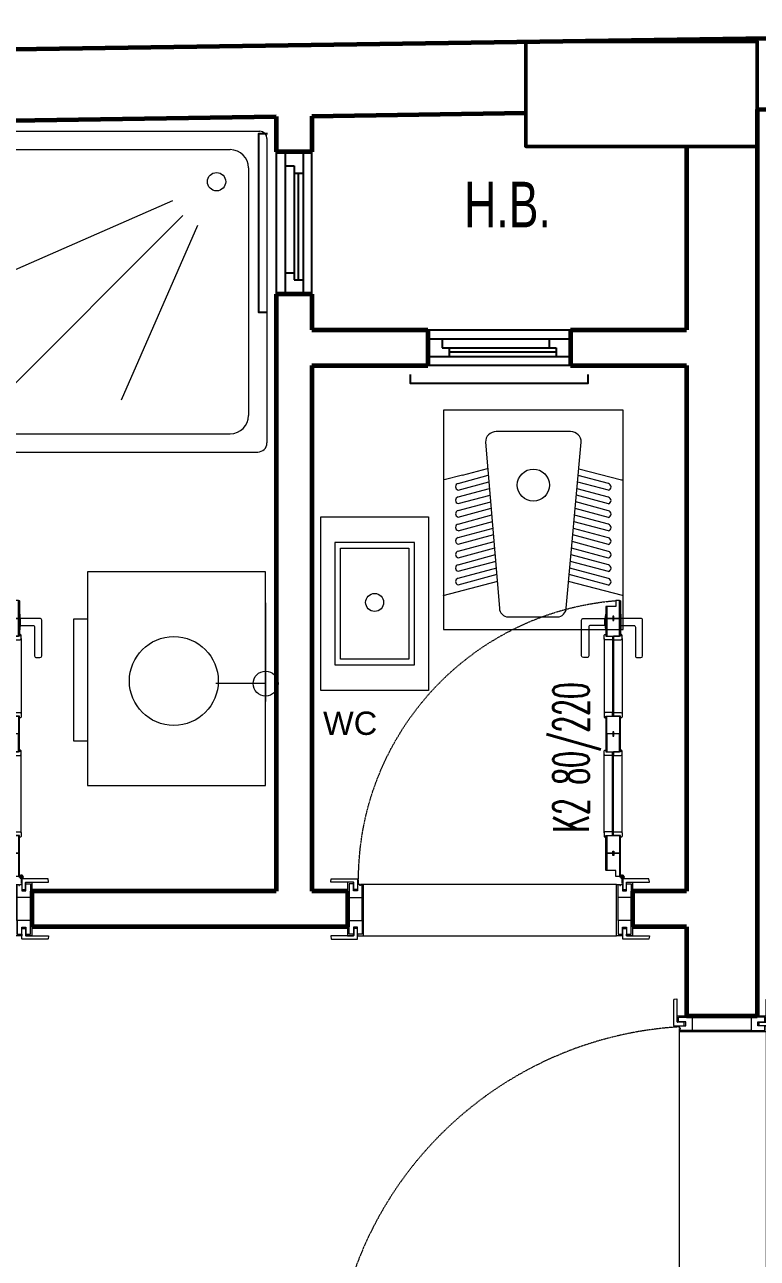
# Model space of a CAD drawing. Header units: millimetres. Extents: x 34 to 2015, y 36 to 1068.
# Drawn here: x 561.9 to 767.6, y 708.2 to 1054.3 of the extents above; entities that cross this region are included whole.
import ezdxf
from ezdxf.enums import TextEntityAlignment as Align

# ---------------------------------------------------------------- set-up
doc = ezdxf.new("R2010")
doc.units = ezdxf.units.MM
doc.linetypes.add('HIDDEN', pattern=[0.375, 0.25, -0.125])
for name, color, linetype, lineweight in [('DUVAR', 7, 'Continuous', 60), ('KOLON50', 81, 'Continuous', 50), ('KOLON_50', 3, 'Continuous', 50), ('KP', 1, 'Continuous', 20), ('MERD_30', 31, 'Continuous', 25), ('OLCU', 254, 'Continuous', 25), ('PENCERE', 7, 'Continuous', 25), ('S-KOLON', 1, 'Continuous', 40), ('S-TEFRİŞ2', 251, 'Continuous', 0), ('TOTAL', 253, 'Continuous', 35), ('WIN', 251, 'Continuous', 20), ('YAZI', 254, 'Continuous', 35)]:
    doc.layers.add(name, color=color, linetype=linetype, lineweight=lineweight)
doc.layers.add('MERDIVEN', color=1, linetype='Continuous')
doc.layers.add('YKP', color=7, linetype='Continuous')
doc.styles.add('ANAR4', font='Arial')
doc.styles.add('SIMPLEX', font='Simplex')
doc.styles.add('Swiss_Light', font='Arial')

# ---------------------------------------------------------------- blocks, each defined once
blk = doc.blocks.new('a0')
at = {"layer": 'S-TEFRİŞ2', "flags": 128}
for points in [[(645.050632, 916.268999), (675.250632, 916.268998), (675.250631, 867.54639), (645.050631, 867.54639)], [(648.950631, 874.74639), (671.350631, 874.74639), (671.350632, 909.068998), (648.950632, 909.068999)], [(650.550632, 907.468999), (669.750632, 907.468998), (669.750631, 876.34639), (650.550631, 876.34639)]]:
    blk.add_lwpolyline(points, close=True, dxfattribs=at)
at = {"layer": 'S-TEFRİŞ2'}
blk.add_circle((660.150631, 892.215286), 2.528098, dxfattribs=at)
blk = doc.blocks.new('b2')
at = {"layer": 'PENCERE', "color": 5}
for p, q in [((632.550631, 1018.705855), (632.550631, 978.705855)), ((642.550631, 978.705855), (642.550631, 1018.705855))]:
    blk.add_line(p, q, dxfattribs=at)
at = {"layer": 'PENCERE'}
for p, q in [((635.050631, 1018.705855), (635.050631, 1014.705855)), ((640.050631, 1018.705855), (640.050631, 1012.705855)), ((635.050631, 1014.705855), (635.050631, 984.705855)), ((635.050631, 1014.705855), (637.550631, 1014.705855)), ((637.550631, 1014.705855), (637.550631, 1012.705855)), ((637.550631, 1012.705855), (637.550631, 984.705855)), ((638.800631, 982.705855), (638.800631, 1012.705855)), ((640.050631, 1012.705855), (640.050631, 978.705855)), ((635.050631, 984.705855), (635.050631, 978.705855)), ((635.050631, 984.705855), (637.550631, 984.705855)), ((637.550631, 984.705855), (637.550631, 982.705855)), ((637.550631, 982.705855), (640.050631, 982.705855))]:
    blk.add_line(p, q, dxfattribs=at)
blk = doc.blocks.new('b3')
at = {"layer": 'MERD_30', "ltscale": 0.5, "flags": 128}
blk.add_lwpolyline([(670.092097, 956.205855), (670.092097, 953.705855), (720.092097, 953.705855), (720.092097, 956.205855)], dxfattribs=at)
at = {"layer": 'PENCERE', "color": 5}
for p, q in [((675.092097, 968.705855), (715.092097, 968.705855)), ((715.092097, 958.705855), (675.092097, 958.705855))]:
    blk.add_line(p, q, dxfattribs=at)
at = {"layer": 'PENCERE'}
for p, q in [((675.092097, 966.205855), (679.092097, 966.205855)), ((679.092097, 966.205855), (709.092097, 966.205855)), ((679.092097, 966.205855), (679.092097, 963.705855)), ((709.092097, 966.205855), (715.092097, 966.205855)), ((709.092097, 966.205855), (709.092097, 963.705855)), ((679.092097, 963.705855), (681.092097, 963.705855)), ((681.092097, 963.705855), (709.092097, 963.705855)), ((681.092097, 963.705855), (681.092097, 961.205855)), ((711.092097, 962.455855), (681.092097, 962.455855)), ((709.092097, 963.705855), (711.092097, 963.705855)), ((711.092097, 963.705855), (711.092097, 961.205855)), ((675.092097, 961.205855), (681.092097, 961.205855)), ((681.092097, 961.205855), (715.092097, 961.205855))]:
    blk.add_line(p, q, dxfattribs=at)
blk = doc.blocks.new('_Origin')
at = {"layer": 'S-KOLON', "color": 0, "lineweight": -2}
blk.add_line((0, 0), (-1, 0), dxfattribs=at)
blk.add_circle((0, 0), 0.5, dxfattribs=at)
blk = doc.blocks.new('A$C5AF141BB')
at = {"layer": 'S-TEFRİŞ2'}
for p, q in [((59.999946, 53.814211), (-0.000054, 53.814211)), ((-0.000054, 53.814211), (-0.000054, 3.814212)), ((8.73977, 53.814211), (36.3794, 53.814211)), ((8.73977, 53.814211), (36.3794, 53.814211)), ((59.999946, 3.814212), (59.999946, 53.814211)), ((31.3794, 46.814211), (31.3794, 39.814211)), ((-0.000054, 3.814212), (59.999946, 3.814212)), ((13.217082, 3.814212), (47.538873, 3.814212)), ((13.217082, -0.000016), (13.217082, 3.814212)), ((47.538873, 3.814212), (47.538873, -0.000016)), ((47.538873, -0.000016), (13.217082, -0.000016))]:
    blk.add_line(p, q, dxfattribs=at)
at = {"layer": 'S-TEFRİŞ2', "xscale": 7, "yscale": 7, "zscale": 7, "rotation": 90}
blk.add_blockref('_Origin', (31.3794, 53.814211), dxfattribs=at)
blk.add_blockref('_Origin', (31.3794, 53.814211), dxfattribs=at)
blk = doc.blocks.new('wa', base_point=(575.7364, 840.8204))
at = {"layer": 'WIN'}
blk.add_circle((603.788294, 870.19046), 12.468915, dxfattribs=at)
at = {"layer": 'MERDIVEN', "ltscale": 20, "rotation": 270}
blk.add_blockref('A$C5AF141BB', (575.73642, 900.820376), dxfattribs=at)
blk = doc.blocks.new('A$C511C1DC0')
at = {"layer": 'KP', "color": 8, "linetype": 'HIDDEN', "ltscale": 0.5}
blk.add_arc((3.014739, 16.640885), 78.653251, 359.081436, 85.303306, dxfattribs=at)
at = {"layer": 'WIN', "ltscale": 20}
for p, q in [((7.913545, 88.049973), (7.913545, 90.049973)), ((8.060402, 87.299973), (8.060402, 90.799973)), ((12.34949, 87.299973), (12.34949, 90.799973)), ((12.496346, 88.049973), (12.496346, 90.049973)), ((7.704946, 84.349973), (7.704946, 63.299973)), ((10.054946, 85.049973), (10.054946, 62.599973)), ((10.354946, 85.049973), (10.354946, 62.599973)), ((12.704946, 84.349973), (12.704946, 63.299973)), ((8.134946, 53.099973), (8.134946, 62.099973)), ((12.274946, 62.099973), (12.274946, 53.099973)), ((10.054946, 29.149973), (10.054946, 52.599973)), ((10.354946, 29.149973), (10.354946, 52.599973)), ((7.704946, 29.849973), (7.704946, 51.899973)), ((12.704946, 29.849973), (12.704946, 51.899973)), ((8.281781, 17.499973), (6.952164, 17.499973)), ((7.634946, 15.666234), (7.634946, 18.177128)), ((9.234946, 15.379973), (80.234946, 15.379973)), ((80.234946, 0.999973), (9.234946, 0.999973))]:
    blk.add_line(p, q, dxfattribs=at)
at = {"layer": 'WIN', "ltscale": 20, "flags": 128}
for points in [[(8.454946, 95.049973), (8.334946, 95.049973, 0.414214), (8.134946, 94.849973), (8.134946, 85.049973), (8.454946, 85.049973)], [(11.954946, 93.399973), (12.074946, 93.399973, -0.414214), (12.274946, 93.199973), (12.274946, 85.049973), (11.954946, 85.049973)], [(10.054946, 85.049973), (10.054946, 84.049973), (8.004946, 84.049973, -0.414214), (7.704946, 84.349973), (7.704946, 85.249973, -0.414214), (8.004946, 85.549973), (8.134946, 85.549973), (8.134946, 85.049973)], [(10.354946, 85.049973), (10.354946, 84.049973), (12.404946, 84.049973, 0.414214), (12.704946, 84.349973), (12.704946, 85.249973, 0.414214), (12.404946, 85.549973), (12.274946, 85.549973), (12.274946, 85.049973)], [(10.054946, 62.599973), (10.054946, 63.599973), (8.004946, 63.599973, 0.414214), (7.704946, 63.299973), (7.704946, 62.399973, 0.414214), (8.004946, 62.099973), (8.134946, 62.099973), (8.134946, 62.599973)], [(10.354946, 62.599973), (10.354946, 63.599973), (12.404946, 63.599973, -0.414214), (12.704946, 63.299973), (12.704946, 62.399973, -0.414214), (12.404946, 62.099973), (12.274946, 62.099973), (12.274946, 62.599973)], [(10.054946, 52.599973), (10.054946, 51.599973), (8.004946, 51.599973, -0.414214), (7.704946, 51.899973), (7.704946, 52.799973, -0.414214), (8.004946, 53.099973), (8.134946, 53.099973), (8.134946, 52.599973)], [(10.354946, 52.599973), (10.354946, 51.599973), (12.404946, 51.599973, 0.414214), (12.704946, 51.899973), (12.704946, 52.799973, 0.414214), (12.404946, 53.099973), (12.274946, 53.099973), (12.274946, 52.599973)], [(10.054946, 29.149973), (10.054946, 30.149973), (8.004946, 30.149973, 0.414214), (7.704946, 29.849973), (7.704946, 28.949973, 0.414214), (8.004946, 28.649973), (8.134946, 28.649973), (8.134946, 29.149973)], [(8.454946, 17.649973), (8.334946, 17.649973, -0.414214), (8.134946, 17.849973), (8.134946, 29.149973), (8.454946, 29.149973)], [(10.354946, 29.149973), (10.354946, 30.149973), (12.404946, 30.149973, -0.414214), (12.704946, 29.849973), (12.704946, 28.949973, -0.414214), (12.404946, 28.649973), (12.274946, 28.649973), (12.274946, 29.149973)], [(11.954946, 19.299973), (12.074946, 19.299973, 0.414214), (12.274946, 19.499973), (12.274946, 29.149973), (11.954946, 29.149973)]]:
    blk.add_lwpolyline(points, format="xyb", close=True, dxfattribs=at)
for points in [[(8.454946, 95.049973), (9.454946, 95.049973), (9.454946, 93.399973), (11.954946, 93.399973), (11.954946, 90.049973), (8.454946, 90.049973), (8.454946, 95.049973), (9.454946, 95.049973)], [(7.913545, 90.049973), (8.060402, 90.349973)], [(12.496346, 90.049973), (12.34949, 90.349973)], [(7.913545, 88.049973), (8.060402, 87.749973)], [(12.496346, 88.049973), (12.34949, 87.749973)], [(8.454946, 17.649973), (9.454946, 17.649973), (9.454946, 19.299973), (11.954946, 19.299973), (11.954946, 24.149973), (8.454946, 24.149973), (8.454946, 17.649973), (9.454946, 17.649973)], [(6.434946, 15.599973), (6.434946, 15.999973), (4.734946, 15.999973), (4.734946, 0.999973), (6.434946, 0.999973), (6.434946, 1.399973)], [(6.434946, 15.599973), (5.134946, 15.599973), (5.134946, 11.749973), (8.834946, 11.749973), (8.834946, 15.379973), (8.334946, 15.379973), (8.334946, 15.079973), (8.134946, 15.079973), (8.134946, 15.379973), (7.534946, 15.379973), (7.534946, 13.599973), (6.434946, 13.599973), (6.434946, 15.599973)], [(7.534946, 1.399973), (7.534946, 0.999973), (9.234946, 0.999973), (9.234946, 15.379973), (8.834946, 15.379973)], [(81.934946, 1.399973), (81.934946, 0.999973), (80.234946, 0.999973), (80.234946, 15.379973), (80.634946, 15.379973)], [(83.034946, 15.599973), (84.334946, 15.599973), (84.334946, 11.749973), (80.634946, 11.749973), (80.634946, 15.379973), (81.134946, 15.379973), (81.134946, 15.079973), (81.334946, 15.079973), (81.334946, 15.379973), (81.934946, 15.379973), (81.934946, 13.599973), (83.034946, 13.599973), (83.034946, 15.599973)], [(83.034946, 15.599973), (83.034946, 15.999973), (84.734946, 15.999973), (84.734946, 0.999973), (83.034946, 0.999973), (83.034946, 1.399973)], [(5.134946, 12.749973), (5.134946, 5.249973), (8.834946, 5.249973), (8.834946, 12.749973)], [(84.334946, 12.749973), (84.334946, 5.249973), (80.634946, 5.249973), (80.634946, 12.749973)], [(6.434946, 1.399973), (5.134946, 1.399973), (5.134946, 5.249973), (8.834946, 5.249973), (8.834946, 1.399973), (8.334946, 1.399973), (8.134946, 1.399973), (7.534946, 1.399973), (7.534946, 3.399973), (6.434946, 3.399973), (6.434946, 1.399973)], [(83.034946, 1.399973), (84.334946, 1.399973), (84.334946, 5.249973), (80.634946, 5.249973), (80.634946, 1.399973), (81.134946, 1.399973), (81.334946, 1.399973), (81.934946, 1.399973), (81.934946, 3.399973), (83.034946, 3.399973), (83.034946, 1.399973)]]:
    blk.add_lwpolyline(points, dxfattribs=at)
for points in [[(7.913545, 88.049973), (4.434946, 88.049973, 0.414214), (3.934946, 87.549973), (3.934946, 79.549973, -0.414214), (3.434946, 79.049973), (2.444946, 79.049973, -0.410092), (1.934946, 79.549973), (1.934946, 89.549973, -0.414214), (2.434946, 90.049973), (7.913545, 90.049973)], [(8.134946, 91.249973), (8.110402, 91.249973, 0.414214), (8.060402, 91.199973), (8.060402, 86.899973, 0.414214), (8.110402, 86.849973), (8.134946, 86.849973)], [(12.274946, 91.249973), (12.29949, 91.249973, -0.414214), (12.34949, 91.199973), (12.34949, 86.899973, -0.414214), (12.29949, 86.849973), (12.274946, 86.849973)], [(12.496346, 88.049973), (16.534946, 88.049973, -0.414214), (17.034946, 87.549973), (17.034946, 79.549973, 0.414214), (17.534946, 79.049973), (18.524946, 79.049973, 0.410092), (19.034946, 79.549973), (19.034946, 89.549973, 0.414214), (18.534946, 90.049973), (12.496346, 90.049973)], [(7.484946, 15.999973), (7.484946, 14.099973, -0.414214), (7.384946, 13.999973), (6.584946, 13.999973, -0.414214), (6.484946, 14.099973), (6.484946, 15.899973, 0.414214), (6.384946, 15.999973), (0.099164, 15.999973, -0.453592), (0.000041, 16.113189), (0.173375, 16.913189, -0.375902), (0.272497, 16.999973), (7.384946, 16.999973, -0.414214), (7.484946, 16.899973), (7.484946, 15.999973)], [(81.984946, 15.999973), (81.984946, 14.099973, 0.414214), (82.084946, 13.999973), (82.884946, 13.999973, 0.414214), (82.984946, 14.099973), (82.984946, 15.899973, -0.414214), (83.084946, 15.999973), (89.370728, 15.999973, 0.453592), (89.46985, 16.113189), (89.296517, 16.913189, 0.375902), (89.197394, 16.999973), (82.084946, 16.999973, 0.414214), (81.984946, 16.899973), (81.984946, 15.999973)], [(7.484946, 0.999973), (7.484946, 2.899973, 0.414214), (7.384946, 2.999973), (6.584946, 2.999973, 0.414214), (6.484946, 2.899973), (6.484946, 1.099973, -0.414214), (6.384946, 0.999973), (0.099164, 0.999973, 0.453592), (0.000041, 0.886756), (0.173375, 0.086756, 0.375902), (0.272497, -0.000027), (7.384946, -0.000027, 0.414214), (7.484946, 0.099973), (7.484946, 0.999973)], [(81.984946, 0.999973), (81.984946, 2.899973, -0.414214), (82.084946, 2.999973), (82.884946, 2.999973, -0.414214), (82.984946, 2.899973), (82.984946, 1.099973, 0.414214), (83.084946, 0.999973), (89.370728, 0.999973, -0.453592), (89.46985, 0.886756), (89.296517, 0.086756, -0.375902), (89.197394, -0.000027), (82.084946, -0.000027, -0.414214), (81.984946, 0.099973), (81.984946, 0.999973)]]:
    blk.add_lwpolyline(points, format="xyb", dxfattribs=at)
for points in [[(8.454946, 85.049973), (8.454946, 90.049973), (11.954946, 90.049973), (11.954946, 85.049973)], [(10.325719, 90.68373), (10.325719, 89.443586), (10.025227, 89.443586), (10.025227, 90.68373)], [(8.454946, 62.599973), (8.454946, 57.599973), (11.954946, 57.599973), (11.954946, 62.599973)], [(8.454946, 52.599973), (8.454946, 57.599973), (11.954946, 57.599973), (11.954946, 52.599973)], [(10.325719, 58.23373), (10.325719, 56.993586), (10.025227, 56.993586), (10.025227, 58.23373)], [(8.454946, 29.149973), (8.454946, 24.149973), (11.954946, 24.149973), (11.954946, 29.149973)], [(10.325719, 23.516215), (10.325719, 24.756359), (10.025227, 24.756359), (10.025227, 23.516215)]]:
    blk.add_lwpolyline(points, close=True, dxfattribs=at)
at = {"layer": 'WIN', "ltscale": 20}
for radius in [0.5, 0.42]:
    blk.add_circle((7.634946, 17.499973), radius, dxfattribs=at)
blk = doc.blocks.new('3fe')
at = {"layer": 'S-TEFRİŞ2'}
for p, q in [((511157.558761, -265874.208358), (511096.058761, -265874.208358)), ((511115.549325, -265874.746778), (511115.613049, -265874.508957)), ((511148.085725, -265874.467549), (511144.120733, -265889.55046)), ((511112.532941, -265886.690066), (511115.551429, -265874.747461)), ((511116.666038, -265878.354212), (511114.387456, -265886.857999)), ((511118.530573, -265878.354212), (511116.208369, -265887.020795)), ((511120.466038, -265878.354212), (511118.09636, -265887.197973)), ((511122.330573, -265878.354212), (511119.917273, -265887.360768)), ((511124.266038, -265878.354212), (511121.806273, -265887.534181)), ((511126.130573, -265878.354212), (511123.627187, -265887.696977)), ((511128.066038, -265878.354212), (511125.515178, -265887.874155)), ((511129.930573, -265878.354212), (511127.336091, -265888.03695)), ((511131.866038, -265878.354212), (511129.227219, -265888.202419)), ((511133.730573, -265878.354212), (511131.044995, -265888.376924)), ((511135.666038, -265878.354212), (511132.937133, -265888.538627)), ((511137.530573, -265878.354212), (511134.754909, -265888.713132)), ((511139.466038, -265878.354212), (511136.6429, -265888.89031)), ((511141.330573, -265878.354212), (511138.463813, -265889.053106)), ((511143.266038, -265878.354212), (511140.355218, -265889.217541)), ((511145.130573, -265878.354212), (511142.173967, -265889.388417)), ((511114.257334, -265919.349047), (511112.367383, -265912.295654)), ((511116.597776, -265920.607608), (511114.319193, -265912.103821)), ((511118.462311, -265920.607608), (511116.140107, -265911.941026)), ((511120.397776, -265920.607608), (511118.028098, -265911.763848)), ((511122.262311, -265920.607608), (511119.849011, -265911.601052)), ((511124.197776, -265920.607608), (511121.738011, -265911.427639)), ((511126.062311, -265920.607608), (511123.558924, -265911.264844)), ((511127.997776, -265920.607608), (511125.446915, -265911.087666)), ((511129.862311, -265920.607608), (511127.267829, -265910.92487)), ((511131.797776, -265920.607608), (511129.158957, -265910.759401)), ((511133.662311, -265920.607608), (511130.976733, -265910.584897)), ((511135.597776, -265920.607608), (511132.86887, -265910.423193)), ((511137.462311, -265920.607608), (511134.686646, -265910.248688)), ((511139.397776, -265920.607608), (511136.574637, -265910.07151)), ((511141.262311, -265920.607608), (511138.395551, -265909.908715)), ((511143.197776, -265920.607608), (511140.286956, -265909.744279)), ((511145.062311, -265920.607608), (511142.105704, -265909.573404)), ((511148.085725, -265924.747276), (511144.05015, -265909.397619)), ((511114.257334, -265919.349047), (511115.551429, -265924.467364)), ((511115.549325, -265924.468047), (511115.613049, -265924.705868))]:
    blk.add_line(p, q, dxfattribs=at)
at = {"layer": 'S-TEFRİŞ2', "flags": 128}
blk.add_lwpolyline([(511096.058761, -265874.20608), (511096.058761, -265924.707834), (511157.558761, -265924.707834), (511157.558761, -265874.207834)], dxfattribs=at)
blk.add_lwpolyline([(511102.058761, -265889.022419), (511102.058761, -265909.893248, 0.412123), (511105.039559, -265912.904156), (511151.556679, -265908.992766, 0.40125), (511154.058761, -265906.474948), (511154.058761, -265892.741631, 0.40125), (511151.556679, -265890.223813), (511105.039559, -265886.011512, 0.412123)], format="xyb", close=True, dxfattribs=at)
at = {"layer": 'S-TEFRİŞ2'}
blk.add_circle((511117.058761, -265899.457834), 4.5, dxfattribs=at)
for centre, start, end in [((511117.591264, -265878.628913), 15.22058, 163.763564), ((511121.391264, -265878.628913), 15.22058, 163.763564), ((511125.191264, -265878.628913), 15.22058, 163.763564), ((511128.991264, -265878.628913), 15.22058, 163.763564), ((511132.791264, -265878.628913), 15.22058, 163.763564), ((511136.591264, -265878.628913), 15.22058, 163.763564), ((511140.391264, -265878.628913), 15.22058, 163.763564), ((511144.191264, -265878.628913), 15.22058, 163.763564), ((511117.523002, -265920.332907), 196.236436, 344.77942), ((511121.323002, -265920.332907), 196.236436, 344.77942), ((511125.123002, -265920.332907), 196.236436, 344.77942), ((511128.923002, -265920.332907), 196.236436, 344.77942), ((511132.723002, -265920.332907), 196.236436, 344.77942), ((511136.523002, -265920.332907), 196.236436, 344.77942), ((511140.323002, -265920.332907), 196.236436, 344.77942), ((511144.123002, -265920.332907), 196.236436, 344.77942)]:
    blk.add_arc(centre, 0.964555, start, end, dxfattribs=at)
blk = doc.blocks.new('A$C3D6C2CD6')
at = {"layer": 'S-TEFRİŞ2'}
for p, q in [((0.000062, 2.000019), (0.000062, 87.428591)), ((87.428633, 90.000019), (2.57149, 90.000019)), ((90.000062, 2.571448), (90.000062, 87.428591)), ((79.714347, 84.857162), (10.285776, 84.857162)), ((5.142919, 10.285733), (5.142919, 79.714305)), ((84.857205, 10.285733), (84.857205, 79.714305)), ((19.516589, 26.457537), (40.900916, 75.463286)), ((23.643635, 23.643592), (75.463329, 75.463286)), ((26.45758, 19.516546), (75.463329, 40.900873)), ((79.714347, 5.142876), (10.285776, 5.142876)), ((87.428633, 0.000019), (2.000062, 0.000019))]:
    blk.add_line(p, q, dxfattribs=at)
blk.add_circle((14.142919, 14.142876), 2.571429, dxfattribs=at)
for centre, radius, start, end in [((2.57149, 87.428591), 2.571429, 90, 180), ((87.428633, 87.428591), 2.571429, 0, 90), ((10.285776, 79.714305), 5.142857, 90, 180), ((79.714347, 79.714305), 5.142857, 0, 90), ((10.285776, 10.285733), 5.142857, 180, 270), ((79.714347, 10.285733), 5.142857, 270, 0), ((2.000062, 2.000019), 2, 180, 270), ((87.428633, 2.571448), 2.571429, 270, 0)]:
    blk.add_arc(centre, radius, start, end, dxfattribs=at)
blk = doc.blocks.new('GHGMCH_M')
at = {"layer": 'KP', "color": 8, "linetype": 'HIDDEN', "ltscale": 0.5}
blk.add_arc((-51539.43788, -311181.817824), 103.50644, 93.466192, 173.835899, dxfattribs=at)
at = {"layer": 'WIN', "ltscale": 20}
for p, q in [((-51547.315835, -311070.961223), (-51547.315835, -311078.073672)), ((-51546.429051, -311070.688767), (-51547.229051, -311070.862101)), ((-51546.315835, -311077.073672), (-51546.315835, -311070.78789)), ((-51521.315835, -311077.073672), (-51521.315835, -311070.78789)), ((-51521.202619, -311070.688767), (-51520.402619, -311070.862101)), ((-51520.315835, -311070.961223), (-51520.315835, -311078.073672)), ((-51546.315835, -311077.123672), (-51546.315835, -311075.423672)), ((-51546.315835, -311075.423672), (-51521.315835, -311075.423672)), ((-51545.915835, -311077.123672), (-51545.915835, -311075.823672)), ((-51545.915835, -311075.823672), (-51542.065835, -311075.823672)), ((-51543.065835, -311075.823672), (-51525.565835, -311075.823672)), ((-51542.065835, -311075.823672), (-51542.065835, -311079.523672)), ((-51521.715835, -311075.823672), (-51525.565835, -311075.823672)), ((-51525.565835, -311075.823672), (-51525.565835, -311079.523672)), ((-51525.565835, -311075.823672), (-51525.565835, -311079.523672)), ((-51521.715835, -311077.123672), (-51521.715835, -311075.823672)), ((-51521.315835, -311075.423672), (-51521.315835, -311077.123672)), ((-51547.215835, -311078.173672), (-51546.315835, -311078.173672)), ((-51545.915835, -311077.123672), (-51546.315835, -311077.123672)), ((-51546.315835, -311078.173672), (-51544.415835, -311078.173672)), ((-51544.415835, -311077.173672), (-51546.215835, -311077.173672)), ((-51543.915835, -311077.123672), (-51545.915835, -311077.123672)), ((-51545.695835, -311078.823672), (-51545.695835, -311078.223672)), ((-51545.695835, -311078.223672), (-51543.915835, -311078.223672)), ((-51545.395835, -311078.823672), (-51545.695835, -311078.823672)), ((-51545.695835, -311079.523672), (-51545.695835, -311079.023672)), ((-51545.695835, -311079.023672), (-51545.395835, -311079.023672)), ((-51542.065835, -311079.523672), (-51545.695835, -311079.523672)), ((-51545.695835, -311079.923672), (-51545.695835, -311079.523672)), ((-51545.395835, -311079.023672), (-51545.395835, -311078.823672)), ((-51544.315835, -311078.073672), (-51544.315835, -311077.273672)), ((-51543.915835, -311078.223672), (-51543.915835, -311077.123672)), ((-51525.565835, -311079.523672), (-51543.065835, -311079.523672)), ((-51525.565835, -311079.523672), (-51521.715835, -311079.523672)), ((-51523.715835, -311078.223672), (-51523.715835, -311077.123672)), ((-51523.715835, -311077.123672), (-51521.715835, -311077.123672)), ((-51521.715835, -311078.223672), (-51523.715835, -311078.223672)), ((-51523.315835, -311078.073672), (-51523.315835, -311077.273672)), ((-51523.215835, -311077.173672), (-51521.415835, -311077.173672)), ((-51521.315835, -311078.173672), (-51523.215835, -311078.173672)), ((-51521.315835, -311077.123672), (-51521.715835, -311077.123672)), ((-51521.715835, -311078.823672), (-51521.715835, -311078.223672)), ((-51521.715835, -311078.223672), (-51521.315835, -311078.223672)), ((-51521.715835, -311079.023672), (-51521.715835, -311078.823672)), ((-51521.715835, -311078.823672), (-51521.715835, -311078.823672)), ((-51521.715835, -311079.523672), (-51521.715835, -311079.023672)), ((-51521.715835, -311079.023672), (-51521.715835, -311079.023672)), ((-51520.415835, -311078.173672), (-51521.315835, -311078.173672)), ((-51521.315835, -311078.223672), (-51521.315835, -311079.923672)), ((-51521.315835, -311079.923672), (-51545.695835, -311079.923672)), ((-51545.695835, -311170.923672), (-51545.695835, -311079.923672)), ((-51521.315835, -311079.923672), (-51521.315835, -311170.923672)), ((-51637.365835, -311161.623672), (-51637.365835, -311167.662271)), ((-51626.865835, -311161.123672), (-51636.865835, -311161.123672)), ((-51626.365835, -311162.623672), (-51626.365835, -311161.633672)), ((-51635.365835, -311167.662271), (-51635.365835, -311163.623672)), ((-51634.865835, -311163.123672), (-51626.865835, -311163.123672)), ((-51640.715835, -311168.203672), (-51640.715835, -311168.083672)), ((-51640.715835, -311170.703672), (-51640.715835, -311168.203672)), ((-51640.715835, -311168.203672), (-51637.365835, -311168.203672)), ((-51632.365835, -311168.203672), (-51640.715835, -311168.203672)), ((-51640.515835, -311167.883672), (-51632.365835, -311167.883672)), ((-51638.565835, -311167.883672), (-51638.565835, -311167.859128)), ((-51638.515835, -311167.809128), (-51634.215835, -311167.809128)), ((-51634.615835, -311167.809128), (-51638.115835, -311167.809128)), ((-51637.365835, -311167.662271), (-51637.665835, -311167.809128)), ((-51635.365835, -311167.662271), (-51637.365835, -311167.662271)), ((-51637.365835, -311168.203672), (-51637.365835, -311171.703672)), ((-51637.365835, -311171.703672), (-51637.365835, -311168.203672)), ((-51637.365835, -311168.203672), (-51632.365835, -311168.203672)), ((-51635.365835, -311167.662271), (-51635.065835, -311167.809128)), ((-51634.165835, -311167.859128), (-51634.165835, -311167.883672)), ((-51632.865835, -311167.753672), (-51632.865835, -311167.883672)), ((-51632.865835, -311167.883672), (-51632.365835, -311167.883672)), ((-51631.665835, -311167.453672), (-51632.565835, -311167.453672)), ((-51632.365835, -311167.883672), (-51632.365835, -311168.203672)), ((-51632.365835, -311167.883672), (-51632.365835, -311169.803672)), ((-51632.365835, -311168.203672), (-51632.365835, -311171.703672)), ((-51631.665835, -311167.453672), (-51601.615835, -311167.453672)), ((-51631.365835, -311169.803672), (-51631.365835, -311167.753672)), ((-51601.915835, -311169.803672), (-51601.915835, -311167.753672)), ((-51601.615835, -311167.453672), (-51600.715835, -311167.453672)), ((-51600.415835, -311167.883672), (-51600.915835, -311167.883672)), ((-51600.915835, -311167.883672), (-51600.915835, -311169.803672)), ((-51595.915835, -311168.203672), (-51600.915835, -311168.203672)), ((-51600.915835, -311168.203672), (-51600.915835, -311171.703672)), ((-51600.415835, -311167.753672), (-51600.415835, -311167.883672)), ((-51600.415835, -311167.883672), (-51591.415835, -311167.883672)), ((-51595.915835, -311171.703672), (-51595.915835, -311168.203672)), ((-51595.915835, -311168.203672), (-51590.915835, -311168.203672)), ((-51595.915835, -311171.703672), (-51595.915835, -311168.203672)), ((-51591.415835, -311167.753672), (-51591.415835, -311167.883672)), ((-51591.415835, -311167.883672), (-51590.915835, -311167.883672)), ((-51590.215835, -311167.453672), (-51591.115835, -311167.453672)), ((-51590.915835, -311167.883672), (-51590.915835, -311169.803672)), ((-51590.915835, -311168.203672), (-51590.915835, -311171.703672)), ((-51560.165835, -311167.453672), (-51590.215835, -311167.453672)), ((-51589.915835, -311169.803672), (-51589.915835, -311167.753672)), ((-51560.465835, -311169.803672), (-51560.465835, -311167.753672)), ((-51560.165835, -311167.453672), (-51559.265835, -311167.453672)), ((-51549.815835, -311167.883672), (-51559.465835, -311167.883672)), ((-51559.465835, -311167.883672), (-51559.465835, -311168.203672)), ((-51558.965835, -311167.883672), (-51559.465835, -311167.883672)), ((-51559.465835, -311167.883672), (-51559.465835, -311169.803672)), ((-51559.465835, -311168.203672), (-51549.615835, -311168.203672)), ((-51554.465835, -311168.203672), (-51559.465835, -311168.203672)), ((-51559.465835, -311168.203672), (-51559.465835, -311171.703672)), ((-51558.965835, -311167.753672), (-51558.965835, -311167.883672)), ((-51549.615835, -311168.203672), (-51554.465835, -311168.203672)), ((-51554.465835, -311168.203672), (-51554.465835, -311171.703672)), ((-51554.465835, -311171.703672), (-51554.465835, -311168.203672)), ((-51549.615835, -311168.203672), (-51549.615835, -311168.083672)), ((-51549.615835, -311170.703672), (-51549.615835, -311168.203672)), ((-51642.365835, -311171.703672), (-51642.365835, -311170.703672)), ((-51642.365835, -311170.703672), (-51640.715835, -311170.703672)), ((-51642.365835, -311171.703672), (-51642.365835, -311170.703672)), ((-51642.365835, -311171.703672), (-51642.365835, -311171.823672)), ((-51632.365835, -311171.703672), (-51642.365835, -311171.703672)), ((-51637.365835, -311171.703672), (-51642.365835, -311171.703672)), ((-51642.165835, -311172.023672), (-51632.365835, -311172.023672)), ((-51638.565835, -311172.023672), (-51638.565835, -311172.048215)), ((-51638.515835, -311172.098215), (-51634.215835, -311172.098215)), ((-51634.615835, -311172.098215), (-51638.115835, -311172.098215)), ((-51637.999592, -311169.832899), (-51636.759449, -311169.832899)), ((-51637.999592, -311170.133391), (-51637.999592, -311169.832899)), ((-51636.759449, -311170.133391), (-51637.999592, -311170.133391)), ((-51637.365835, -311172.245072), (-51637.665835, -311172.098215)), ((-51632.365835, -311171.703672), (-51637.365835, -311171.703672)), ((-51637.365835, -311177.723672), (-51637.365835, -311172.245072)), ((-51635.365835, -311172.245072), (-51637.365835, -311172.245072)), ((-51636.759449, -311169.832899), (-51636.759449, -311170.133391)), ((-51635.365835, -311172.245072), (-51635.065835, -311172.098215)), ((-51635.365835, -311172.245072), (-51635.365835, -311175.723672)), ((-51634.165835, -311172.048215), (-51634.165835, -311172.023672)), ((-51632.865835, -311172.153672), (-51632.865835, -311172.023672)), ((-51632.865835, -311172.023672), (-51632.365835, -311172.023672)), ((-51631.665835, -311172.453672), (-51632.565835, -311172.453672)), ((-51632.365835, -311169.803672), (-51631.365835, -311169.803672)), ((-51632.365835, -311169.803672), (-51600.915835, -311169.803672)), ((-51632.365835, -311170.103672), (-51631.365835, -311170.103672)), ((-51632.365835, -311172.023672), (-51632.365835, -311170.103672)), ((-51632.365835, -311170.103672), (-51600.915835, -311170.103672)), ((-51632.365835, -311172.023672), (-51632.365835, -311171.703672)), ((-51631.665835, -311172.453672), (-51601.615835, -311172.453672)), ((-51631.365835, -311170.103672), (-51631.365835, -311172.153672)), ((-51600.915835, -311169.803672), (-51601.915835, -311169.803672)), ((-51600.915835, -311170.103672), (-51601.915835, -311170.103672)), ((-51601.915835, -311170.103672), (-51601.915835, -311172.153672)), ((-51601.615835, -311172.453672), (-51600.715835, -311172.453672)), ((-51600.915835, -311172.023672), (-51600.915835, -311170.103672)), ((-51600.915835, -311171.703672), (-51595.915835, -311171.703672)), ((-51600.415835, -311172.023672), (-51600.915835, -311172.023672)), ((-51600.415835, -311172.153672), (-51600.415835, -311172.023672)), ((-51591.415835, -311172.023672), (-51600.415835, -311172.023672)), ((-51596.549592, -311169.832899), (-51595.309449, -311169.832899)), ((-51596.549592, -311170.133391), (-51596.549592, -311169.832899)), ((-51595.309449, -311170.133391), (-51596.549592, -311170.133391)), ((-51590.915835, -311171.703672), (-51595.915835, -311171.703672)), ((-51595.309449, -311169.832899), (-51595.309449, -311170.133391)), ((-51591.415835, -311172.153672), (-51591.415835, -311172.023672)), ((-51591.415835, -311172.023672), (-51590.915835, -311172.023672)), ((-51590.215835, -311172.453672), (-51591.115835, -311172.453672)), ((-51559.465835, -311169.803672), (-51590.915835, -311169.803672)), ((-51590.915835, -311169.803672), (-51589.915835, -311169.803672)), ((-51559.465835, -311170.103672), (-51590.915835, -311170.103672)), ((-51590.915835, -311170.103672), (-51589.915835, -311170.103672)), ((-51590.915835, -311172.023672), (-51590.915835, -311170.103672)), ((-51560.165835, -311172.453672), (-51590.215835, -311172.453672)), ((-51589.915835, -311170.103672), (-51589.915835, -311172.153672)), ((-51559.465835, -311169.803672), (-51560.465835, -311169.803672)), ((-51559.465835, -311170.103672), (-51560.465835, -311170.103672)), ((-51560.465835, -311170.103672), (-51560.465835, -311172.153672)), ((-51560.165835, -311172.453672), (-51559.265835, -311172.453672)), ((-51559.465835, -311172.023672), (-51559.465835, -311170.103672)), ((-51559.465835, -311172.023672), (-51559.465835, -311171.703672)), ((-51559.465835, -311171.703672), (-51547.965835, -311171.703672)), ((-51559.465835, -311171.703672), (-51554.465835, -311171.703672)), ((-51548.165835, -311172.023672), (-51559.465835, -311172.023672)), ((-51558.965835, -311172.023672), (-51559.465835, -311172.023672)), ((-51558.965835, -311172.153672), (-51558.965835, -311172.023672)), ((-51553.832078, -311169.832899), (-51555.072222, -311169.832899)), ((-51555.072222, -311169.832899), (-51555.072222, -311170.133391)), ((-51555.072222, -311170.133391), (-51553.832078, -311170.133391)), ((-51554.465835, -311171.703672), (-51547.965835, -311171.703672)), ((-51553.832078, -311170.133391), (-51553.832078, -311169.832899)), ((-51547.965835, -311170.703672), (-51549.615835, -311170.703672)), ((-51545.982097, -311172.523672), (-51548.49299, -311172.523672)), ((-51547.965835, -311171.703672), (-51547.965835, -311170.703672)), ((-51547.965835, -311171.703672), (-51547.965835, -311170.703672)), ((-51547.965835, -311171.703672), (-51547.965835, -311171.823672)), ((-51547.815835, -311171.876836), (-51547.815835, -311173.206454)), ((-51547.315835, -311179.88612), (-51547.315835, -311172.773672)), ((-51547.215835, -311172.673672), (-51546.315835, -311172.673672)), ((-51546.315835, -311172.673672), (-51544.415835, -311172.673672)), ((-51521.315835, -311170.923672), (-51545.695835, -311170.923672)), ((-51545.695835, -311170.923672), (-51545.695835, -311171.323672)), ((-51542.065835, -311171.323672), (-51545.695835, -311171.323672)), ((-51545.695835, -311171.323672), (-51545.695835, -311171.823672)), ((-51545.695835, -311171.823672), (-51545.395835, -311171.823672)), ((-51545.395835, -311172.023672), (-51545.695835, -311172.023672)), ((-51545.695835, -311172.023672), (-51545.695835, -311172.623672)), ((-51545.695835, -311172.623672), (-51543.915835, -311172.623672)), ((-51545.395835, -311171.823672), (-51545.395835, -311172.023672)), ((-51544.315835, -311172.773672), (-51544.315835, -311173.573672)), ((-51543.915835, -311172.623672), (-51543.915835, -311173.723672)), ((-51525.565835, -311171.323672), (-51543.065835, -311171.323672)), ((-51542.065835, -311175.023672), (-51542.065835, -311171.323672)), ((-51525.565835, -311175.023672), (-51525.565835, -311171.323672)), ((-51525.565835, -311171.323672), (-51521.715835, -311171.323672)), ((-51525.565835, -311175.023672), (-51525.565835, -311171.323672)), ((-51521.715835, -311172.623672), (-51523.715835, -311172.623672)), ((-51523.715835, -311172.623672), (-51523.715835, -311173.723672)), ((-51523.315835, -311172.773672), (-51523.315835, -311173.573672)), ((-51521.315835, -311172.673672), (-51523.215835, -311172.673672)), ((-51521.715835, -311171.323672), (-51521.715835, -311171.823672)), ((-51521.715835, -311171.823672), (-51521.715835, -311171.823672)), ((-51521.715835, -311171.823672), (-51521.715835, -311172.023672)), ((-51521.715835, -311172.023672), (-51521.715835, -311172.023672)), ((-51521.715835, -311172.023672), (-51521.715835, -311172.623672)), ((-51521.715835, -311172.623672), (-51521.315835, -311172.623672)), ((-51521.315835, -311172.623672), (-51521.315835, -311170.923672)), ((-51520.415835, -311172.673672), (-51521.315835, -311172.673672)), ((-51520.315835, -311179.88612), (-51520.315835, -311172.773672)), ((-51634.865835, -311176.223672), (-51626.865835, -311176.223672)), ((-51545.915835, -311173.723672), (-51546.315835, -311173.723672)), ((-51546.315835, -311173.723672), (-51546.315835, -311175.423672)), ((-51546.315835, -311173.773672), (-51546.315835, -311180.059453)), ((-51546.315835, -311175.423672), (-51521.315835, -311175.423672)), ((-51544.415835, -311173.673672), (-51546.215835, -311173.673672)), ((-51545.915835, -311173.723672), (-51545.915835, -311175.023672)), ((-51543.915835, -311173.723672), (-51545.915835, -311173.723672)), ((-51545.915835, -311175.023672), (-51542.065835, -311175.023672)), ((-51543.065835, -311175.023672), (-51525.565835, -311175.023672)), ((-51521.715835, -311175.023672), (-51525.565835, -311175.023672)), ((-51523.715835, -311173.723672), (-51521.715835, -311173.723672)), ((-51523.215835, -311173.673672), (-51521.415835, -311173.673672)), ((-51521.315835, -311173.723672), (-51521.715835, -311173.723672)), ((-51521.715835, -311173.723672), (-51521.715835, -311175.023672)), ((-51521.315835, -311175.423672), (-51521.315835, -311173.723672)), ((-51521.315835, -311173.773672), (-51521.315835, -311180.059453)), ((-51626.865835, -311178.223672), (-51636.865835, -311178.223672)), ((-51626.365835, -311176.723672), (-51626.365835, -311177.713672)), ((-51546.429051, -311180.158576), (-51547.229051, -311179.985243)), ((-51521.202619, -311180.158576), (-51520.402619, -311179.985243))]:
    blk.add_line(p, q, dxfattribs=at)
for radius in [0.5, 0.42]:
    blk.add_circle((-51547.815835, -311172.523672), radius, dxfattribs=at)
for centre, radius, start, end in [((-51547.215835, -311070.961223), 0.1, 97.594643, 180), ((-51546.415835, -311070.78789), 0.1, 0, 97.594643), ((-51521.215835, -311070.78789), 0.1, 82.405357, 180), ((-51520.415835, -311070.961223), 0.1, 0, 82.405357), ((-51547.215835, -311078.073672), 0.1, 180, 270), ((-51546.215835, -311077.073672), 0.1, 180, 270), ((-51544.415835, -311077.273672), 0.1, 0, 90), ((-51544.415835, -311078.073672), 0.1, 270, 0), ((-51523.215835, -311077.273672), 0.1, 90, 180), ((-51523.215835, -311078.073672), 0.1, 180, 270), ((-51521.415835, -311077.073672), 0.1, 270, 0), ((-51520.415835, -311078.073672), 0.1, 270, 0), ((-51636.865835, -311161.623672), 0.5, 90, 180), ((-51626.874454, -311161.63222), 0.508621, 359.836417, 89.02905), ((-51626.865835, -311162.623672), 0.5, 270, 0), ((-51634.865835, -311163.623672), 0.5, 90, 180), ((-51640.515835, -311168.083672), 0.2, 90, 180), ((-51638.515835, -311167.859128), 0.05, 90, 180), ((-51634.215835, -311167.859128), 0.05, 0, 90), ((-51632.565835, -311167.753672), 0.3, 90, 180), ((-51631.665835, -311167.753672), 0.3, 0, 90), ((-51601.615835, -311167.753672), 0.3, 90, 180), ((-51600.715835, -311167.753672), 0.3, 0, 90), ((-51591.115835, -311167.753672), 0.3, 90, 180), ((-51590.215835, -311167.753672), 0.3, 0, 90), ((-51560.165835, -311167.753672), 0.3, 90, 180), ((-51559.265835, -311167.753672), 0.3, 0, 90), ((-51549.815835, -311168.083672), 0.2, 0, 90), ((-51642.165835, -311171.823672), 0.2, 180, 270), ((-51638.515835, -311172.048215), 0.05, 180, 270), ((-51634.215835, -311172.048215), 0.05, 270, 0), ((-51632.565835, -311172.153672), 0.3, 180, 270), ((-51631.665835, -311172.153672), 0.3, 270, 0), ((-51601.615835, -311172.153672), 0.3, 180, 270), ((-51600.715835, -311172.153672), 0.3, 270, 0), ((-51591.115835, -311172.153672), 0.3, 180, 270), ((-51590.215835, -311172.153672), 0.3, 270, 0), ((-51560.165835, -311172.153672), 0.3, 180, 270), ((-51559.265835, -311172.153672), 0.3, 270, 0), ((-51548.165835, -311171.823672), 0.2, 270, 0), ((-51547.215835, -311172.773672), 0.1, 90, 180), ((-51544.415835, -311172.773672), 0.1, 0, 90), ((-51523.215835, -311172.773672), 0.1, 90, 180), ((-51520.415835, -311172.773672), 0.1, 0, 90), ((-51634.865835, -311175.723672), 0.5, 180, 270), ((-51626.865835, -311176.723672), 0.5, 0, 90), ((-51546.215835, -311173.773672), 0.1, 90, 180), ((-51544.415835, -311173.573672), 0.1, 270, 0), ((-51523.215835, -311173.573672), 0.1, 180, 270), ((-51521.415835, -311173.773672), 0.1, 0, 90), ((-51636.865835, -311177.723672), 0.5, 180, 270), ((-51626.874454, -311177.715124), 0.508621, 270.97095, 0.163583), ((-51547.215835, -311179.88612), 0.1, 180, 262.405357), ((-51520.415835, -311179.88612), 0.1, 277.594643, 0), ((-51546.415835, -311180.059453), 0.1, 262.405357, 0), ((-51521.215835, -311180.059453), 0.1, 180, 277.594643)]:
    blk.add_arc(centre, radius, start, end, dxfattribs=at)

msp = doc.modelspace()

# ---------------------------------------------------------------- linework, layer by layer
at = {"layer": 'DUVAR', "ltscale": 20}
for p, q in [((33.914757, 1039.797924), (1027.550631, 1054.344173)), ((767.550631, 1030.535782), (1027.550631, 1034.34203)), ((424.287032, 1025.510603), (632.550631, 1028.55946)), ((632.550631, 1028.55946), (632.550631, 1018.705855)), ((642.550631, 1028.705855), (702.550648, 1029.58422)), ((642.550631, 1028.705855), (642.550631, 1018.705855)), ((767.550631, 1030.535782), (767.550631, 776.211632)), ((642.550631, 1018.705855), (632.550631, 1018.705855)), ((632.550631, 978.705855), (632.550631, 811.211632)), ((642.550631, 978.705855), (632.550631, 978.705855)), ((642.550631, 978.705855), (642.550631, 968.705855)), ((642.550631, 968.705855), (675.092097, 968.705855)), ((675.092097, 968.705855), (675.092097, 958.705855)), ((715.092097, 968.705855), (747.633562, 968.705855)), ((715.092097, 968.705855), (715.092097, 958.705855)), ((642.550631, 958.705855), (642.550631, 811.211632)), ((642.550631, 958.705855), (675.092097, 958.705855)), ((715.092097, 958.705855), (747.633562, 958.705855)), ((632.550631, 811.211632), (563.914757, 811.211632)), ((563.914757, 811.211632), (563.914757, 801.211632)), ((652.550631, 811.211632), (642.550631, 811.211632)), ((652.550631, 811.211632), (652.550631, 801.211632)), ((747.633562, 811.211632), (732.550631, 811.211632)), ((732.550631, 811.211632), (732.550631, 801.211632)), ((652.550631, 801.211632), (563.914757, 801.211632)), ((747.633562, 801.211632), (732.550631, 801.211632))]:
    msp.add_line(p, q, dxfattribs=at)
at = {"layer": 'DUVAR', "ltscale": 20, "flags": 128}
for points in [[(747.633562, 1020.184718), (747.633562, 968.705855)], [(747.633562, 958.705855), (747.633562, 811.211632)], [(747.633562, 801.211632), (747.633562, 776.211632), (767.550631, 776.211632)]]:
    msp.add_lwpolyline(points, dxfattribs=at)
at = {"layer": 'KOLON50', "ltscale": 20, "flags": 128}
msp.add_lwpolyline([(702.550648, 1049.599026), (767.550631, 1049.599026), (767.550631, 1020.184718), (702.550648, 1020.184718)], close=True, dxfattribs=at)
at = {"layer": 'MERD_30', "ltscale": 0.5, "flags": 128}
msp.add_lwpolyline([(630.050631, 1023.705855), (627.550631, 1023.705855), (627.550631, 973.705855), (630.050631, 973.705855)], dxfattribs=at)
at = {"layer": 'PENCERE'}
msp.add_line((637.550631, 1012.705855), (640.050631, 1012.705855), dxfattribs=at)

# ---------------------------------------------------------------- block references
for name in ['b2', 'b3', 'a0']:
    msp.add_blockref(name, (0, 0))
at = {"linetype": 'ByBlock'}
msp.add_blockref('wa', (575.7364, 840.8204), dxfattribs=at)
at = {"layer": 'DUVAR', "rotation": 270}
msp.add_blockref('3fe', (266604.152246, 512042.21903), dxfattribs=at)
at = {"layer": 'DUVAR', "xscale": -1}
for p in [(568.649703, 797.71166), (737.285577, 797.71166)]:
    msp.add_blockref('A$C511C1DC0', p, dxfattribs=at)
at = {"layer": 'KOLON_50'}
msp.add_blockref('GHGMCH_M', (52291.366466, 311851.635304), dxfattribs=at)
at = {"layer": 'OLCU', "ltscale": 20, "rotation": 180}
msp.add_blockref('A$C3D6C2CD6', (629.911274, 1024.423958), dxfattribs=at)

# ---------------------------------------------------------------- texts
at = {"layer": 'TOTAL', "linetype": 'Continuous', "ltscale": 50, "style": 'Swiss_Light'}
msp.add_text('WC', height=6.531844, dxfattribs=at).set_placement((645.666291, 855.062266))
at = {"layer": 'YAZI', "color": 30, "style": 'ANAR4', "width": 0.7}
msp.add_text('H.B.', height=12.8, dxfattribs=at).set_placement((685.263197, 997.476615))
at = {"layer": 'YKP', "style": 'SIMPLEX', "width": 0.55}
msp.add_text('K2 80/220', height=10, rotation=90, dxfattribs=at).set_placement((715.253456, 848.734247), align=Align.MIDDLE_CENTER)

doc.saveas('drawing.dxf')
